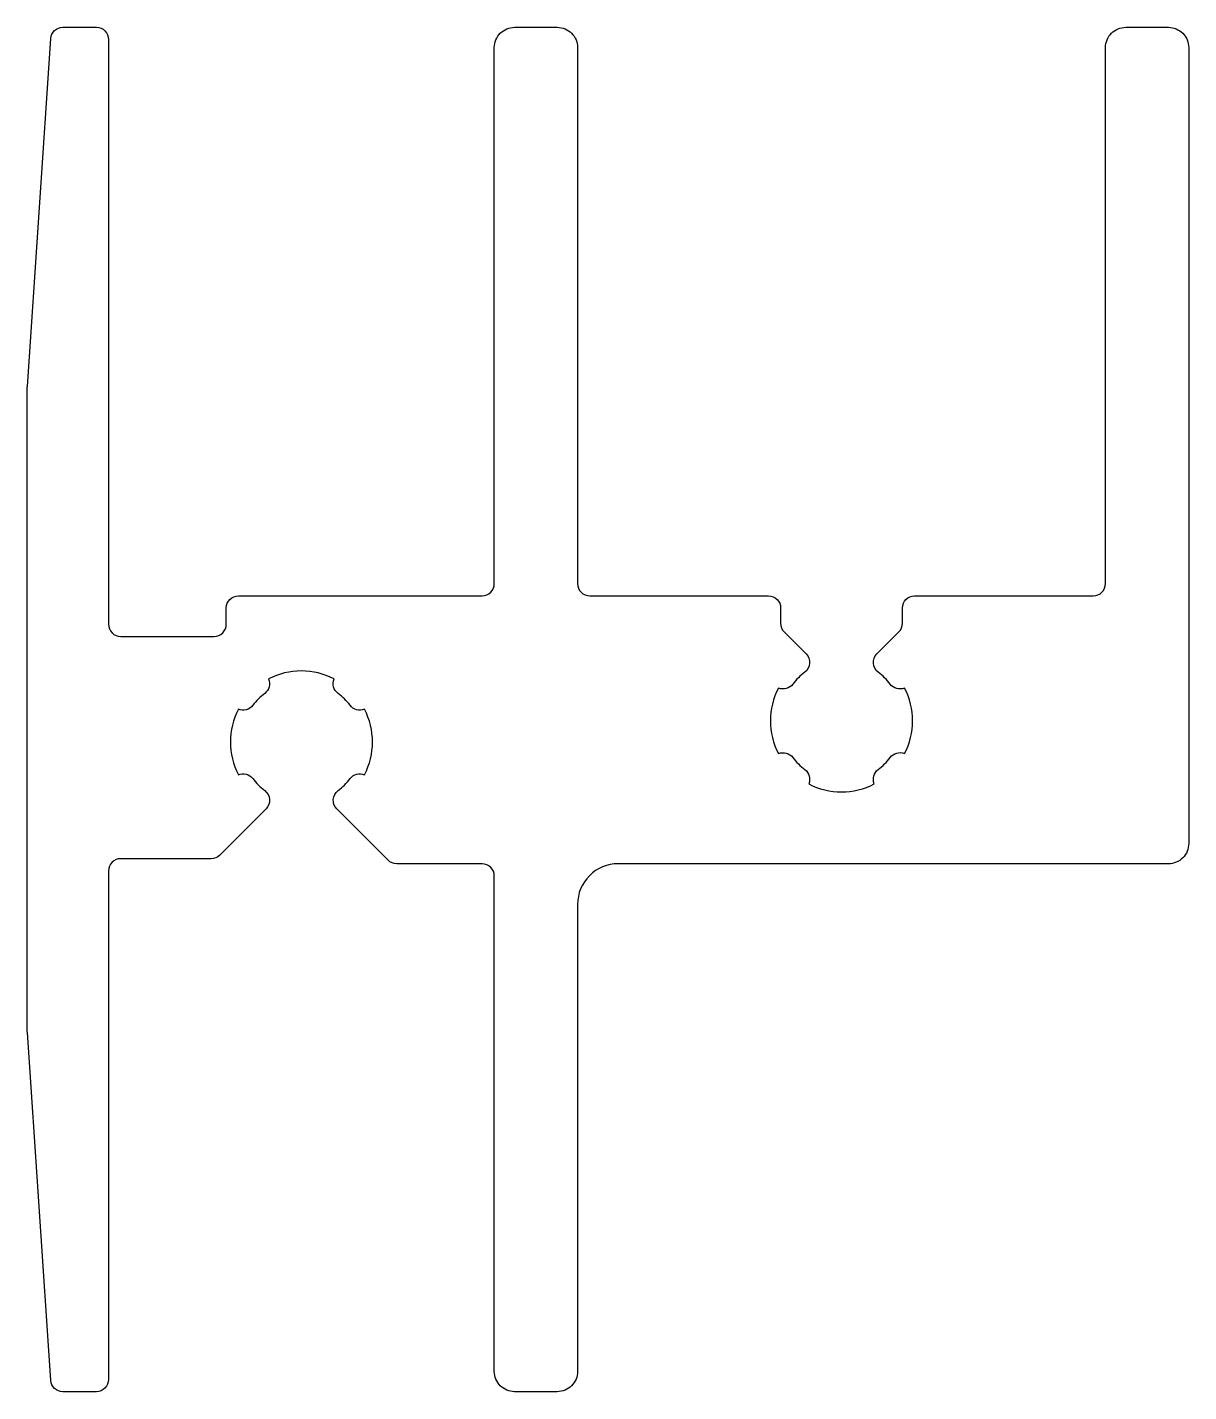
# Model space of a CAD drawing. Extents: x 133.2 to 161.8, y 202 to 235.6.
import ezdxf

# ---------------------------------------------------------------- set-up
doc = ezdxf.new("R2010")
doc.units = 0
doc.header["$LTSCALE"] = 15
doc.layers.get('0').update_dxf_attribs({"linetype": 'CONTINUOUS'})

msp = doc.modelspace()

# ---------------------------------------------------------------- linework, layer by layer
msp.add_lwpolyline([(140.869, 219.159, -0.342666), (140.773, 219.515, 0.244292), (139.159, 219.515, -0.342666), (139.063, 219.159, 0.069783), (138.768, 218.865, -0.342666), (138.413, 218.769, 0.244292), (138.413, 217.155, -0.342666), (138.768, 217.059, 0.069783), (139.063, 216.764, -0.45564), (139.094, 216.312), (137.957, 215.175, -0.198912), (137.745, 215.087), (135.516, 215.087, 0.414214), (135.216, 214.787), (135.216, 202.262, -0.414214), (134.916, 201.962), (134.091, 201.962, -0.388879), (133.792, 202.236), (133.217, 210.807, -0.02182), (133.216, 210.833), (133.216, 226.691, -0.02182), (133.217, 226.717), (133.792, 235.288, -0.388879), (134.091, 235.562), (134.916, 235.562, -0.414214), (135.216, 235.262), (135.216, 220.862, 0.414214), (135.516, 220.562), (137.816, 220.562, 0.414214), (138.116, 220.862), (138.116, 221.262, -0.414214), (138.416, 221.562), (144.416, 221.562, 0.414214), (144.716, 221.862), (144.716, 235.062, -0.414214), (145.216, 235.562), (146.266, 235.562, -0.414214), (146.766, 235.062), (146.766, 233.462), (146.766, 224.362), (146.766, 221.862, 0.414214), (147.066, 221.562), (151.466, 221.562, -0.414214), (151.766, 221.262), (151.766, 220.885, 0.198912), (151.854, 220.673), (152.394, 220.132, -0.45564), (152.363, 219.681, 0.069783), (152.068, 219.386, -0.342666), (151.713, 219.29, 0.244292), (151.713, 217.676, -0.342666), (152.068, 217.58, 0.069783), (152.363, 217.285, -0.342666), (152.459, 216.93, 0.244292), (154.073, 216.93, -0.342666), (154.169, 217.285, 0.069783), (154.463, 217.58, -0.342666), (154.819, 217.676, 0.244292), (154.819, 219.29, -0.342666), (154.463, 219.386, 0.069783), (154.169, 219.681, -0.45564), (154.137, 220.132), (154.678, 220.673, 0.198912), (154.766, 220.885), (154.766, 221.262, -0.414214), (155.066, 221.562), (159.466, 221.562, 0.414214), (159.766, 221.862), (159.766, 224.362), (159.766, 226.862), (159.766, 233.462), (159.766, 235.062, -0.414214), (160.266, 235.562), (161.316, 235.562, -0.414214), (161.816, 235.062), (161.816, 215.462, -0.414214), (161.316, 214.962), (155.216, 214.962), (154.916, 214.962), (154.616, 214.962), (150.216, 214.962), (147.766, 214.962, 0.414214), (146.766, 213.962), (146.766, 202.462, -0.414214), (146.266, 201.962), (145.216, 201.962, -0.414214), (144.716, 202.462), (144.716, 214.662, 0.414214), (144.416, 214.962), (142.312, 214.962, -0.198912), (142.1, 215.05), (140.837, 216.312, -0.45564), (140.869, 216.764, 0.069783), (141.163, 217.059, -0.342666), (141.519, 217.155, 0.244292), (141.519, 218.769, -0.342666), (141.163, 218.865, 0.069783)], format="xyb", close=True)

doc.saveas('drawing.dxf')
